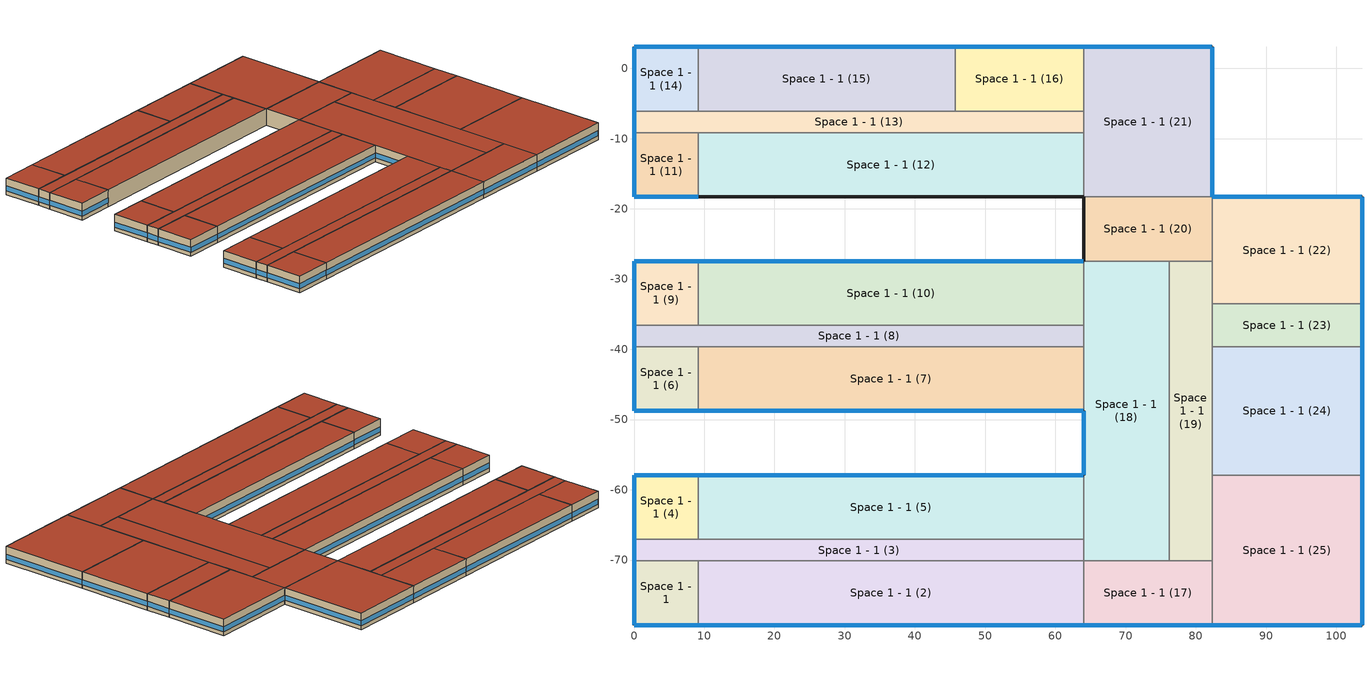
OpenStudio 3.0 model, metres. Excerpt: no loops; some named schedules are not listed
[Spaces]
Space 1 - 1 (12)
 floor ground: 9.14,-18.29 9.14,-9.14 64.01,-9.14 64.01,-18.29 z0
 wall outside: 9.14,-18.29 64.01,-18.29 z0:3.96
 wall to Space 1 - 1 (11): 9.14,-9.14 9.14,-18.29 z0:3.96
 wall to Space 1 - 1 (21): 64.01,-18.29 64.01,-9.14 z0:3.96
 wall to Space 1 - 1 (13): 64.01,-9.14 9.14,-9.14 z0:3.96
 roof outside: 64.01,-18.29 64.01,-9.14 9.14,-9.14 9.14,-18.29 z3.96
Space 1 - 1
 floor ground: 0,-79.25 0,-70.1 9.14,-70.1 9.14,-79.25 z0
 wall outside: 0,-70.1 0,-79.25 9.14,-79.25 z0:3.96
 wall to Space 1 - 1 (3): 9.14,-70.1 0,-70.1 z0:3.96
 wall to Space 1 - 1 (2): 9.14,-79.25 9.14,-70.1 z0:3.96
 window: 0,-70.13 0,-79.22 / 0.03,-79.25 9.12,-79.25 z0.91:2.11
 roof outside: 9.14,-79.25 9.14,-70.1 0,-70.1 0,-79.25 z3.96
Space 1 - 1 (11)
 floor ground: 0,-18.29 0,-9.14 9.14,-9.14 9.14,-18.29 z0
 wall outside: 0,-9.14 0,-18.29 9.14,-18.29 z0:3.96
 wall to Space 1 - 1 (13): 9.14,-9.14 0,-9.14 z0:3.96
 window: 0,-9.17 0,-18.26 / 0.03,-18.29 9.12,-18.29 z0.91:2.11
 roof outside: 9.14,-18.29 9.14,-9.14 0,-9.14 0,-18.29 z3.96
Space 1 - 1 (15)
 floor ground: 9.14,-6.1 9.14,3.05 45.72,3.05 45.72,-6.1 z0
 wall outside: 45.72,3.05 9.14,3.05 z0:3.96
 wall to Space 1 - 1 (13): 9.14,-6.1 45.72,-6.1 z0:3.96
 wall to Space 1 - 1 (16): 45.72,-6.1 45.72,3.05 z0:3.96
 wall to Space 1 - 1 (14): 9.14,3.05 9.14,-6.1 z0:3.96
 window: 45.69,3.05 9.17,3.05 z0.91:2.1
 roof outside: 45.72,-6.1 45.72,3.05 9.14,3.05 9.14,-6.1 z3.96
Space 1 - 1 (13)
 floor ground: 9.14,-9.14 0,-9.14 0,-6.1 9.14,-6.1 45.72,-6.1 64.01,-6.1 64.01,-9.14 z0
 wall outside: 0,-6.1 0,-9.14 z0:3.96
 wall to Space 1 - 1 (14): 9.14,-6.1 0,-6.1 z0:3.96
 wall to Space 1 - 1 (21): 64.01,-9.14 64.01,-6.1 z0:3.96
 wall to Space 1 - 1 (16): 64.01,-6.1 45.72,-6.1 z0:3.96
 window: 0,-6.12 0,-9.12 z0.91:2.12
 roof outside: 64.01,-9.14 64.01,-6.1 45.72,-6.1 9.14,-6.1 0,-6.1 0,-9.14 9.14,-9.14 z3.96
Space 1 - 1 (10)
 floor ground: 9.14,-36.58 9.14,-27.43 64.01,-27.43 64.01,-36.58 z0
 wall outside: 64.01,-27.43 9.14,-27.43 z0:3.96
 wall to Space 1 - 1 (9): 9.14,-27.43 9.14,-36.58 z0:3.96
 wall to Space 1 - 1 (18): 64.01,-36.58 64.01,-27.43 z0:3.96
 wall to Space 1 - 1 (8): 9.14,-36.58 64.01,-36.58 z0:3.96
 window: 63.98,-27.43 9.17,-27.43 z0.91:2.1
 roof outside: 64.01,-36.58 64.01,-27.43 9.14,-27.43 9.14,-36.58 z3.96
Space 1 - 1 (14)
 floor ground: 0,-6.1 0,3.05 9.14,3.05 9.14,-6.1 z0
 wall outside: 9.14,3.05 0,3.05 0,-6.1 z0:3.96
 window: 0,3.02 0,-6.07 / 9.12,3.05 0.03,3.05 z0.91:2.11
 roof outside: 9.14,-6.1 9.14,3.05 0,3.05 0,-6.1 z3.96
Space 1 - 1 (17)
 floor ground: 64.01,-79.25 64.01,-70.1 76.2,-70.1 82.3,-70.1 82.3,-79.25 z0
 wall outside: 64.01,-79.25 82.3,-79.25 z0:3.96
 wall to Space 1 - 1 (2): 64.01,-70.1 64.01,-79.25 z0:3.96
 wall to Space 1 - 1 (18): 76.2,-70.1 64.01,-70.1 z0:3.96
 wall to Space 1 - 1 (19): 82.3,-70.1 76.2,-70.1 z0:3.96
 wall to Space 1 - 1 (25): 82.3,-79.25 82.3,-70.1 z0:3.96
 window: 64.03,-79.25 82.27,-79.25 z0.91:2.11
 roof outside: 82.3,-79.25 82.3,-70.1 76.2,-70.1 64.01,-70.1 64.01,-79.25 z3.96
Space 1 - 1 (2)
 floor ground: 9.14,-79.25 9.14,-70.1 64.01,-70.1 64.01,-79.25 z0
 wall outside: 9.14,-79.25 64.01,-79.25 z0:3.96
 wall to Space 1 - 1 (3): 64.01,-70.1 9.14,-70.1 z0:3.96
 window: 9.17,-79.25 63.98,-79.25 z0.91:2.1
 roof outside: 64.01,-79.25 64.01,-70.1 9.14,-70.1 9.14,-79.25 z3.96
Space 1 - 1 (16)
 floor ground: 45.72,-6.1 45.72,3.05 64.01,3.05 64.01,-6.1 z0
 wall outside: 64.01,3.05 45.72,3.05 z0:3.96
 wall to Space 1 - 1 (21): 64.01,-6.1 64.01,3.05 z0:3.96
 window: 63.98,3.05 45.75,3.05 z0.91:2.11
 roof outside: 64.01,-6.1 64.01,3.05 45.72,3.05 45.72,-6.1 z3.96
Space 1 - 1 (18)
 floor ground: 64.01,-70.1 64.01,-67.06 64.01,-57.91 64.01,-48.77 64.01,-39.62 64.01,-36.58 64.01,-27.43 76.2,-27.43 76.2,-70.1 z0
 wall outside: 64.01,-48.77 64.01,-57.91 z0:3.96
 wall to Space 1 - 1 (3): 64.01,-67.06 64.01,-70.1 z0:3.96
 wall to Space 1 - 1 (5): 64.01,-57.91 64.01,-67.06 z0:3.96
 wall to Space 1 - 1 (19): 76.2,-70.1 76.2,-27.43 z0:3.96
 wall to Space 1 - 1 (20): 76.2,-27.43 64.01,-27.43 z0:3.96
 wall to Space 1 - 1 (7): 64.01,-39.62 64.01,-48.77 z0:3.96
 wall to Space 1 - 1 (8): 64.01,-36.58 64.01,-39.62 z0:3.96
 window: 64.01,-48.79 64.01,-57.89 z0.91:2.11
 roof outside: 76.2,-70.1 76.2,-27.43 64.01,-27.43 64.01,-36.58 64.01,-39.62 64.01,-48.77 64.01,-57.91 64.01,-67.06 64.01,-70.1 z3.96
Space 1 - 1 (19)
 floor ground: 82.3,-27.43 82.3,-33.53 82.3,-39.62 82.3,-57.91 82.3,-70.1 76.2,-70.1 76.2,-27.43 z0
 wall to Space 1 - 1 (25): 82.3,-70.1 82.3,-57.91 z0:3.96
 wall to Space 1 - 1 (20): 82.3,-27.43 76.2,-27.43 z0:3.96
 wall to Space 1 - 1 (24): 82.3,-57.91 82.3,-39.62 z0:3.96
 wall to Space 1 - 1 (22): 82.3,-33.53 82.3,-27.43 z0:3.96
 wall to Space 1 - 1 (23): 82.3,-39.62 82.3,-33.53 z0:3.96
 roof outside: 76.2,-27.43 76.2,-70.1 82.3,-70.1 82.3,-57.91 82.3,-39.62 82.3,-33.53 82.3,-27.43 z3.96
Space 1 - 1 (20)
 floor ground: 76.2,-27.43 64.01,-27.43 64.01,-18.29 82.3,-18.29 82.3,-27.43 z0
 wall outside: 64.01,-18.29 64.01,-27.43 z0:3.96
 wall to Space 1 - 1 (21): 82.3,-18.29 64.01,-18.29 z0:3.96
 wall to Space 1 - 1 (22): 82.3,-27.43 82.3,-18.29 z0:3.96
 roof outside: 82.3,-27.43 82.3,-18.29 64.01,-18.29 64.01,-27.43 76.2,-27.43 z3.96
Space 1 - 1 (21)
 floor ground: 82.3,3.05 82.3,-18.29 64.01,-18.29 64.01,-9.14 64.01,-6.1 64.01,3.05 z0
 wall outside: 82.3,-18.29 82.3,3.05 64.01,3.05 z0:3.96
 window: 82.27,3.05 64.03,3.05 / 82.3,-18.26 82.3,3.02 z0.91:2.11
 roof outside: 64.01,3.05 64.01,-6.1 64.01,-9.14 64.01,-18.29 82.3,-18.29 82.3,3.05 z3.96
Space 1 - 1 (22)
 floor ground: 103.63,-18.29 103.63,-33.53 82.3,-33.53 82.3,-27.43 82.3,-18.29 z0
 wall outside: 103.63,-33.53 103.63,-18.29 82.3,-18.29 z0:3.96
 wall to Space 1 - 1 (23): 82.3,-33.53 103.63,-33.53 z0:3.96
 window: 103.61,-18.29 82.32,-18.29 / 103.63,-33.5 103.63,-18.31 z0.91:2.11
 roof outside: 82.3,-18.29 82.3,-27.43 82.3,-33.53 103.63,-33.53 103.63,-18.29 z3.96
Space 1 - 1 (23)
 floor ground: 103.63,-33.53 103.63,-39.62 82.3,-39.62 82.3,-33.53 z0
 wall outside: 103.63,-39.62 103.63,-33.53 z0:3.96
 wall to Space 1 - 1 (24): 82.3,-39.62 103.63,-39.62 z0:3.96
 window: 103.63,-39.6 103.63,-33.55 z0.91:2.11
 roof outside: 82.3,-33.53 82.3,-39.62 103.63,-39.62 103.63,-33.53 z3.96
Space 1 - 1 (24)
 floor ground: 103.63,-39.62 103.63,-57.91 82.3,-57.91 82.3,-39.62 z0
 wall outside: 103.63,-57.91 103.63,-39.62 z0:3.96
 wall to Space 1 - 1 (25): 82.3,-57.91 103.63,-57.91 z0:3.96
 window: 103.63,-57.89 103.63,-39.65 z0.91:2.11
 roof outside: 82.3,-39.62 82.3,-57.91 103.63,-57.91 103.63,-39.62 z3.96
Space 1 - 1 (25)
 floor ground: 103.63,-57.91 103.63,-79.25 82.3,-79.25 82.3,-70.1 82.3,-57.91 z0
 wall outside: 82.3,-79.25 103.63,-79.25 103.63,-57.91 z0:3.96
 window: 103.63,-79.22 103.63,-57.94 / 82.32,-79.25 103.61,-79.25 z0.91:2.11
 roof outside: 82.3,-57.91 82.3,-70.1 82.3,-79.25 103.63,-79.25 103.63,-57.91 z3.96
Space 1 - 1 (3)
 floor ground: 9.14,-70.1 0,-70.1 0,-67.06 9.14,-67.06 64.01,-67.06 64.01,-70.1 z0
 wall outside: 0,-67.06 0,-70.1 z0:3.96
 wall to Space 1 - 1 (5): 64.01,-67.06 9.14,-67.06 z0:3.96
 wall to Space 1 - 1 (4): 9.14,-67.06 0,-67.06 z0:3.96
 window: 0,-67.08 0,-70.08 z0.91:2.12
 roof outside: 64.01,-70.1 64.01,-67.06 9.14,-67.06 0,-67.06 0,-70.1 9.14,-70.1 z3.96
Space 1 - 1 (4)
 floor ground: 0,-67.06 0,-57.91 9.14,-57.91 9.14,-67.06 z0
 wall outside: 9.14,-57.91 0,-57.91 0,-67.06 z0:3.96
 wall to Space 1 - 1 (5): 9.14,-67.06 9.14,-57.91 z0:3.96
 window: 9.12,-57.91 0.03,-57.91 / 0,-57.94 0,-67.03 z0.91:2.11
 roof outside: 9.14,-67.06 9.14,-57.91 0,-57.91 0,-67.06 z3.96
Space 1 - 1 (5)
 floor ground: 9.14,-67.06 9.14,-57.91 64.01,-57.91 64.01,-67.06 z0
 wall outside: 64.01,-57.91 9.14,-57.91 z0:3.96
 window: 63.98,-57.91 9.17,-57.91 z0.91:2.1
 roof outside: 64.01,-67.06 64.01,-57.91 9.14,-57.91 9.14,-67.06 z3.96
Space 1 - 1 (6)
 floor ground: 0,-48.77 0,-39.62 9.14,-39.62 9.14,-48.77 z0
 wall outside: 0,-39.62 0,-48.77 9.14,-48.77 z0:3.96
 wall to Space 1 - 1 (8): 9.14,-39.62 0,-39.62 z0:3.96
 wall to Space 1 - 1 (7): 9.14,-48.77 9.14,-39.62 z0:3.96
 window: 0.03,-48.77 9.12,-48.77 / 0,-39.65 0,-48.74 z0.91:2.11
 roof outside: 9.14,-48.77 9.14,-39.62 0,-39.62 0,-48.77 z3.96
Space 1 - 1 (7)
 floor ground: 9.14,-48.77 9.14,-39.62 64.01,-39.62 64.01,-48.77 z0
 wall outside: 9.14,-48.77 64.01,-48.77 z0:3.96
 wall to Space 1 - 1 (8): 64.01,-39.62 9.14,-39.62 z0:3.96
 window: 9.17,-48.77 63.98,-48.77 z0.91:2.1
 roof outside: 64.01,-48.77 64.01,-39.62 9.14,-39.62 9.14,-48.77 z3.96
Space 1 - 1 (8)
 floor ground: 9.14,-39.62 0,-39.62 0,-36.58 9.14,-36.58 64.01,-36.58 64.01,-39.62 z0
 wall outside: 0,-36.58 0,-39.62 z0:3.96
 wall to Space 1 - 1 (9): 9.14,-36.58 0,-36.58 z0:3.96
 window: 0,-36.6 0,-39.6 z0.91:2.12
 roof outside: 64.01,-39.62 64.01,-36.58 9.14,-36.58 0,-36.58 0,-39.62 9.14,-39.62 z3.96
Space 1 - 1 (9)
 floor ground: 0,-36.58 0,-27.43 9.14,-27.43 9.14,-36.58 z0
 wall outside: 9.14,-27.43 0,-27.43 0,-36.58 z0:3.96
 window: 9.12,-27.43 0.03,-27.43 / 0,-27.46 0,-36.55 z0.91:2.11
 roof outside: 9.14,-36.58 9.14,-27.43 0,-27.43 0,-36.58 z3.96
[Site]
Chula Vista Brown Field Naas: Latitude {deg}=32.58; Longitude {deg}=-116.98; Time Zone {hr}=-8; Elevation {m}=159
[ClimateZones]
Climate Zone Institution Name 1=ASHRAE; Climate Zone Document Name 1=ANSI/ASHRAE Standard 169; Climate Zone Document Year 1=2006; Climate Zone Value 1=5B; Climate Zone Institution Name 2=CEC; Climate Zone Document Name 2=California Climate Zone Descriptions; Climate Zone Document Year 2=1995
[Building]
Building 1: Space Type=PrimarySchool Classroom; Default Construction Set=90.1-2013 - PriSchl - ASHRAE 169-2006-5B
[SizingPeriod:DesignDay] Barometric Pressure {Pa}=81198; Sky Clearness=0; Rain Indicator=0; Snow Indicator=0; Day of Month=21; Daylight Saving Time Indicator=0; Dry-Bulb Temperature Range Modifier Type=DefaultMultipliers
Name | Maximum Dry-Bulb Temperature {C} | Daily Dry-Bulb Temperature Range {deltaC} | Humidity Indicating Conditions at Maximum Dry-Bulb | Wind Speed {m/s} | Wind Direction {deg} | Month | Day Type | Humidity Indicating Type | Solar Model Indicator | ASHRAE Taub | ASHRAE Taud
Denver Centennial  Golden   N Ann Htg 99.6% Condns DB | -18.8 | 0 | -18.8 | 3 | 340 | 12 | WinterDesignDay | Wetbulb | ASHRAEClearSky
Denver Centennial  Golden   N Ann Hum_n 99.6% Condns DP=>MCDB | -10.9 | 0 | -21.6 | 3 | 340 | 12 | WinterDesignDay | Dewpoint | ASHRAEClearSky
Denver Centennial  Golden   N Ann Htg Wind 99.6% Condns WS=>MCDB | 3.9 | 0 | 3.9 | 12.2 | 340 | 12 | WinterDesignDay | Wetbulb | ASHRAEClearSky
Denver Centennial  Golden   N Ann Clg .4% Condns DB=>MWB | 33 | 15.2 | 15.7 | 4.9 | 0 | 7 | SummerDesignDay | Wetbulb | ASHRAETau | 0.424 | 2.025
[DefaultConstructionSet]
90.1-2013 - PriSchl - ASHRAE 169-2006-5B: Default Exterior Surface Constructions=Default Surface Constructions 832; Default Interior Surface Constructions=Default Surface Constructions 833; Default Ground Contact Surface Constructions=Default Surface Constructions 834; Default Exterior SubSurface Constructions=Default Sub Surface Constructions 555; Default Interior SubSurface Constructions=Default Sub Surface Constructions 556; Interior Partition Construction=Typical Interior Partition
[DefaultSurfaceConstructions]
Name | Floor Construction | Wall Construction | Roof Ceiling Construction
Default Surface Constructions 832 | Typical Insulated Exterior Mass Floor R-17.54 52 | Typical Insulated Steel Framed Exterior Wall R-18.18 16 | Typical IEAD Roof R-31.25 92
Default Surface Constructions 833 | Typical Interior Floor | Typical Interior Wall | Typical Interior Ceiling
Default Surface Constructions 834 | Typical Insulated Carpeted 8in Slab Floor | Typical Insulated Basement Mass Wall
[DefaultSubSurfaceConstructions]
Name | Fixed Window Construction | Operable Window Construction | Door Construction | Glass Door Construction | Overhead Door Construction | Skylight Construction | Tubular Daylight Dome Construction | Tubular Daylight Diffuser Construction
Default Sub Surface Constructions 555 | U 0.48 SHGC 0.40 Dbl Ref-D Clr 6mm/13mm | U 0.48 SHGC 0.40 Dbl Ref-D Clr 6mm/13mm | Typical Insulated Metal Door R-2.0 148 | U 0.44 SHGC 0.26 Dbl Ref-B-H Clr 6mm/13mm Air | Typical Overhead Door | Window_U_0.50_SHGC_0.40_Skylight_Frame_Width_0.430_in | Typical Interior Window | Typical Interior Window
Default Sub Surface Constructions 556 | Typical Interior Window | Typical Interior Window | Typical Interior Door
[Construction]
Typical Interior Partition; Typical Interior Door: G05 25mm wood
Typical Insulated Exterior Mass Floor R-17.54 52: Typical Insulation R-14.97 52, 4 in. Normalweight Concrete Floor, Typical Carpet Pad
Typical Insulated Steel Framed Exterior Wall R-18.18 16: 25mm Stucco, 5/8 in. Gypsum Board, Typical Insulation R-16.0 16, 5/8 in. Gypsum Board
Typical IEAD Roof R-31.25 92: Roof Membrane, Typical Insulation R-30.13 92, Metal Roof Surface
Typical Interior Floor: 100mm Normalweight concrete floor, CP02 CARPET PAD 1
Typical Interior Wall: G01 13mm gypsum board, G01 13mm gypsum board
Typical Interior Ceiling: CP02 CARPET PAD 1, 100mm Normalweight concrete floor
Typical Insulated Carpeted 8in Slab Floor: 8 in. Normalweight Concrete Floor, Typical Carpet Pad
Typical Insulated Basement Mass Wall: 8 in. Concrete Block Basement Wall
U 0.48 SHGC 0.40 Dbl Ref-D Clr 6mm/13mm: REF D CLEAR 6MM, AIR 13MM, CLEAR 6MM
Typical Insulated Metal Door R-2.0 148: F08 Metal surface, Typical Insulation R-1.15 148
U 0.44 SHGC 0.26 Dbl Ref-B-H Clr 6mm/13mm Air: REF B CLEAR HI 6MM, AIR 13MM, CLEAR 6MM
Typical Overhead Door: Typical Insulation R-0.54 1
Window_U_0.50_SHGC_0.40_Skylight_Frame_Width_0.430_in: Glass_2052_LayerAvg, Gap_1_W_0_0038, Glass_2027F_LayerAvg
Typical Interior Window: Clear 3mm 1
[Material]
Name | Roughness | Thickness {m} | Conductivity {W/m-K} | Density {kg/m3} | Specific Heat {J/kg-K} | Thermal Absorptance | Solar Absorptance | Visible Absorptance
G05 25mm wood | MediumSmooth | 0.0254 | 0.15 | 608 | 1630 | 0.9 | 0.5 | 0.5
4 in. Normalweight Concrete Floor | MediumRough | 0.1016 | 2.31 | 2322 | 832 | 0.9 | 0.7 | 0.7
25mm Stucco | Smooth | 0.0254 | 0.72 | 1856 | 840 | 0.9 | 0.7 | 0.7
5/8 in. Gypsum Board | MediumSmooth | 0.0159 | 0.16 | 800 | 1090 | 0.9 | 0.7 | 0.7
Roof Membrane | VeryRough | 0.0095 | 0.16 | 1121.29 | 1460 | 0.9 | 0.7 | 0.7
Metal Roof Surface; F08 Metal surface | Smooth | 0.0008 | 45.28 | 7824 | 500 | 0.9 | 0.7 | 0.7
100mm Normalweight concrete floor | MediumRough | 0.1016 | 2.31045 | 2322 | 832.557 |  | 0 | 0
G01 13mm gypsum board | Smooth | 0.0127 | 0.160031 | 800.001 | 1090.73 | 0.9 | 0.7 | 0.5
8 in. Normalweight Concrete Floor | MediumRough | 0.2032 | 2.31 | 2322 | 832 | 0.9 | 0.7 | 0.7
8 in. Concrete Block Basement Wall | MediumRough | 0.2032 | 1.326 | 1842 | 912 | 0.9 | 0.7 | 0.7
[Material:NoMass] Roughness=Smooth; Thermal Absorptance=0.9; Solar Absorptance=0.7
Name | Thermal Resistance {m2-K/W} | Visible Absorptance
Typical Insulation R-14.97 52 | 2.63723 | 0.7
Typical Carpet Pad; CP02 CARPET PAD 1 | 0.21648 | 0.8
Typical Insulation R-16.0 16 | 2.81828 | 0.7
Typical Insulation R-30.13 92 | 5.30668 | 0.7
Typical Insulation R-1.15 148 | 0.202509 | 0.7
Typical Insulation R-0.54 1 | 0.0945033 | 0.7
[WindowMaterial:Glazing] Optical Data Type=SpectralAverage; Infrared Transmittance at Normal Incidence=0; Dirt Correction Factor for Solar and Visible Transmittance=1; Solar Diffusing=No
Name | Thickness {m} | Solar Transmittance at Normal Incidence | Front Side Solar Reflectance at Normal Incidence | Back Side Solar Reflectance at Normal Incidence | Visible Transmittance at Normal Incidence | Front Side Visible Reflectance at Normal Incidence | Back Side Visible Reflectance at Normal Incidence | Front Side Infrared Hemispherical Emissivity | Back Side Infrared Hemispherical Emissivity | Conductivity {W/m-K}
REF D CLEAR 6MM | 0.006 | 0.429 | 0.308 | 0.379 | 0.334 | 0.453 | 0.505 | 0.84 | 0.82 | 0.9
CLEAR 6MM | 0.006 | 0.775 | 0.071 | 0.071 | 0.881 | 0.08 | 0.08 | 0.84 | 0.84 | 0.9
REF B CLEAR HI 6MM | 0.006 | 0.24 | 0.16 | 0.32 | 0.3 | 0.16 | 0.29 | 0.84 | 0.6 | 0.9
Glass_2052_LayerAvg | 0.00837 | 0.507767 | 0.054228 | 0.0544931 | 0.586833 | 0.05805 | 0.058397 | 0.84 | 0.84 | 1
Glass_2027F_LayerAvg | 0.004 | 0.369744 | 0.470069 | 0.340935 | 0.765222 | 0.0546 | 0.073741 | 0.03675 | 0.84 | 1
Clear 3mm 1 | 0.003 | 0.837 | 0.075 | 0.075 | 0.898 | 0.081 | 0.081 | 0.84 | 0.84 | 0.9
[WindowMaterial:Gas] Gas Type=Air
Name | Thickness {m}
AIR 13MM | 0.0127
Gap_1_W_0_0038 | 0.0038
[Space] Building Story=Story 1
Name | Space Type | Thermal Zone
Space 1 - 1 (11); Space 1 - 1 (14); Space 1 - 1 (12); Space 1 - 1 (16); Space 1 - 1 (15); Space 1 - 1 (21) | PrimarySchool Classroom | Thermal Zone 3
Space 1 - 1; Space 1 - 1 (2); Space 1 - 1 (5); Space 1 - 1 (4) | PrimarySchool Classroom | Thermal Zone 1
Space 1 - 1 (10); Space 1 - 1 (7); Space 1 - 1 (6); Space 1 - 1 (9) | PrimarySchool Classroom | Thermal Zone 4
Space 1 - 1 (13) | PrimarySchool Corridor | Thermal Zone 3
Space 1 - 1 (17) | PrimarySchool Lobby | Thermal Zone 2
Space 1 - 1 (18) | PrimarySchool Corridor | Thermal Zone 2
Space 1 - 1 (19) | PrimarySchool Mechanical | Thermal Zone 2
Space 1 - 1 (20) | PrimarySchool Restroom | Thermal Zone 2
Space 1 - 1 (25) | PrimarySchool Office | Thermal Zone 2
Space 1 - 1 (22) | PrimarySchool Cafeteria | Thermal Zone 2
Space 1 - 1 (23) | PrimarySchool Kitchen | Thermal Zone 2
Space 1 - 1 (24) | PrimarySchool Gym | Thermal Zone 2
Space 1 - 1 (3) | PrimarySchool Corridor | Thermal Zone 1
Space 1 - 1 (8) | PrimarySchool Corridor | Thermal Zone 4
[BuildingStory]
Story 1: Nominal Z Coordinate {m}=0; Nominal Floor to Floor Height {m}=3.9624; Nominal Floor to Ceiling Height {m}=3.9624
[DefaultScheduleSet] People Activity Level Schedule=SchoolPrimary ACTIVITY_SCH; Infiltration Schedule=SchoolPrimary INFIL_SCH_PNNL
Name | Number of People Schedule | Lighting Schedule | Electric Equipment Schedule | Gas Equipment Schedule
PrimarySchool Mechanical Schedule Set | SchoolPrimary BLDG_OCC_SCH | SchoolPrimary BLDG_LIGHT_SCH | SchoolPrimary BLDG_EQUIP_SCH_2013
PrimarySchool Classroom Schedule Set | SchoolPrimary BLDG_OCC_SCH | SchoolPrimary BLDG_LIGHT_CLASSROOM_SCH | SchoolPrimary BLDG_EQUIP_SCH_2013
PrimarySchool Corridor Schedule Set | SchoolPrimary BLDG_OCC_SCH | SchoolPrimary BLDG_LIGHT_CORRIDOR_SCH | SchoolPrimary BLDG_EQUIP_SCH_2013
PrimarySchool Restroom Schedule Set | SchoolPrimary BLDG_OCC_SCH | SchoolPrimary BLDG_LIGHT_BATH_SCH | SchoolPrimary BLDG_EQUIP_SCH_2013
PrimarySchool Lobby Schedule Set | SchoolPrimary BLDG_OCC_SCH | SchoolPrimary BLDG_LIGHT_LOBBYFLR1_SCH | SchoolPrimary BLDG_EQUIP_SCH_2013
PrimarySchool Cafeteria Schedule Set | SchoolPrimary BLDG_OCC_SCH_Cafeteria | SchoolPrimary BLDG_LIGHT_SCH | SchoolPrimary KITCHEN_ELEC_EQUIP_SCH
PrimarySchool Kitchen Schedule Set | SchoolPrimary BLDG_OCC_SCH | SchoolPrimary BLDG_LIGHT_SCH | SchoolPrimary KITCHEN_ELEC_EQUIP_SCH | SchoolPrimary KITCHEN_GAS_EQUIP_SCH
PrimarySchool Gym Schedule Set | SchoolPrimary BLDG_OCC_SCH_Gym | SchoolPrimary BLDG_LIGHT_GYM_SCH | SchoolPrimary BLDG_EQUIP_SCH_2013
PrimarySchool Office Schedule Set | SchoolPrimary BLDG_OCC_SCH_Offices | SchoolPrimary BLDG_LIGHT_SCH | SchoolPrimary BLDG_EQUIP_SCH_2013
[DesignSpecification:OutdoorAir] Outdoor Air Method=Sum; Outdoor Air Flow Rate {m3/s}=0; Outdoor Air Flow Air Changes per Hour {1/hr}=0
Name | Outdoor Air Flow per Person {m3/s-person} | Outdoor Air Flow per Floor Area {m3/s-m2}
PrimarySchool Mechanical Ventilation (30.0 percent reduction) (30.0 percent reduction) | 0 | 0.000298704
PrimarySchool Classroom Ventilation (30.0 percent reduction) (30.0 percent reduction) | 0.00231254 | 0.000298704
PrimarySchool Corridor Ventilation (30.0 percent reduction) (30.0 percent reduction); PrimarySchool Restroom Ventilation (30.0 percent reduction) (30.0 percent reduction); PrimarySchool Lobby Ventilation (30.0 percent reduction) (30.0 percent reduction) | 0 | 0.000149352
PrimarySchool Cafeteria Ventilation (30.0 percent reduction) (30.0 percent reduction); PrimarySchool Kitchen Ventilation (30.0 percent reduction) (30.0 percent reduction) | 0.00173441 | 0.000448056
PrimarySchool Gym Ventilation (30.0 percent reduction) (30.0 percent reduction) | 0 | 0.00074676
PrimarySchool Office Ventilation (30.0 percent reduction) (30.0 percent reduction) | 0.00115627 | 0.000149352
[Lights:Definition] Design Level Calculation Method=Watts/Area; Fraction Radiant=0.37; Fraction Visible=0.2
Name | Watts per Space Floor Area {W/m2}
PrimarySchool Mechanical Lights Definition | 4.52084
PrimarySchool Classroom Lights Definition | 13.3472
PrimarySchool Corridor Lights Definition | 7.10418
PrimarySchool Restroom Lights Definition | 10.5486
PrimarySchool Lobby Lights Definition | 9.68752
PrimarySchool Cafeteria Lights Definition | 6.99654
PrimarySchool Kitchen Lights Definition | 13.0243
PrimarySchool Gym Lights Definition | 7.75002
PrimarySchool Office Lights Definition | 11.9479
[ElectricEquipment:Definition] Design Level Calculation Method=Watts/Area
Name | Watts per Space Floor Area {W/m2} | Fraction Radiant | Fraction Latent | Fraction Lost
PrimarySchool Mechanical Elec Equip Definition | 9.99967 | 0.5
PrimarySchool Classroom Elec Equip Definition | 14.9995 | 0.5
PrimarySchool Corridor Elec Equip Definition; PrimarySchool Restroom Elec Equip Definition; PrimarySchool Lobby Elec Equip Definition | 3.99987 | 0.5
PrimarySchool Cafeteria Elec Equip Definition | 25.3899 | 0.5
PrimarySchool Kitchen Elec Equip Definition | 190.45 | 0.3 | 0.25 | 0.2
PrimarySchool Gym Elec Equip Definition | 4.99984 | 0.5
PrimarySchool Office Elec Equip Definition | 10.8005 | 0.5
[SpaceType] Standards Building Type=PrimarySchool
Name | Default Schedule Set | Design Specification Outdoor Air Object | Standards Space Type
PrimarySchool Classroom | PrimarySchool Classroom Schedule Set | PrimarySchool Classroom Ventilation (30.0 percent reduction) (30.0 percent reduction) | Classroom
PrimarySchool Corridor | PrimarySchool Corridor Schedule Set | PrimarySchool Corridor Ventilation (30.0 percent reduction) (30.0 percent reduction) | Corridor
PrimarySchool Restroom | PrimarySchool Restroom Schedule Set | PrimarySchool Restroom Ventilation (30.0 percent reduction) (30.0 percent reduction) | Restroom
PrimarySchool Lobby | PrimarySchool Lobby Schedule Set | PrimarySchool Lobby Ventilation (30.0 percent reduction) (30.0 percent reduction) | Lobby
PrimarySchool Cafeteria | PrimarySchool Cafeteria Schedule Set | PrimarySchool Cafeteria Ventilation (30.0 percent reduction) (30.0 percent reduction) | Cafeteria
PrimarySchool Kitchen | PrimarySchool Kitchen Schedule Set | PrimarySchool Kitchen Ventilation (30.0 percent reduction) (30.0 percent reduction) | Kitchen
PrimarySchool Gym | PrimarySchool Gym Schedule Set | PrimarySchool Gym Ventilation (30.0 percent reduction) (30.0 percent reduction) | Gym
PrimarySchool Office | PrimarySchool Office Schedule Set | PrimarySchool Office Ventilation (30.0 percent reduction) (30.0 percent reduction) | Office
PrimarySchool Mechanical | PrimarySchool Mechanical Schedule Set | PrimarySchool Mechanical Ventilation (30.0 percent reduction) (30.0 percent reduction) | Mechanical
[People] Work Efficiency Schedule=Work Efficiency Schedule; Clothing Insulation Schedule=Clothing Schedule; Air Velocity Schedule=Air Velocity Schedule; Multiplier=1
Name | People Definition | Space or SpaceType
PrimarySchool Classroom People | PrimarySchool Classroom People Definition | PrimarySchool Classroom
PrimarySchool Cafeteria People | PrimarySchool Cafeteria People Definition | PrimarySchool Cafeteria
PrimarySchool Kitchen People | PrimarySchool Kitchen People Definition | PrimarySchool Kitchen
PrimarySchool Gym People | PrimarySchool Gym People Definition | PrimarySchool Gym
PrimarySchool Office People | PrimarySchool Office People Definition | PrimarySchool Office
[People:Definition] Number of People Calculation Method=People/Area; Fraction Radiant=0.3
Name | People per Space Floor Area {person/m2}
PrimarySchool Classroom People Definition | 0.269098
PrimarySchool Cafeteria People Definition | 1.07639
PrimarySchool Kitchen People Definition | 0.160705
PrimarySchool Gym People Definition | 0.322917
PrimarySchool Office People Definition | 0.0538196
[Lights] Fraction Replaceable=1
Name | Lights Definition | Space or SpaceType
PrimarySchool Classroom Lights | PrimarySchool Classroom Lights Definition | PrimarySchool Classroom
PrimarySchool Corridor Lights | PrimarySchool Corridor Lights Definition | PrimarySchool Corridor
PrimarySchool Restroom Lights | PrimarySchool Restroom Lights Definition | PrimarySchool Restroom
PrimarySchool Lobby Lights | PrimarySchool Lobby Lights Definition | PrimarySchool Lobby
PrimarySchool Cafeteria Lights | PrimarySchool Cafeteria Lights Definition | PrimarySchool Cafeteria
PrimarySchool Kitchen Lights | PrimarySchool Kitchen Lights Definition | PrimarySchool Kitchen
PrimarySchool Gym Lights | PrimarySchool Gym Lights Definition | PrimarySchool Gym
PrimarySchool Office Lights | PrimarySchool Office Lights Definition | PrimarySchool Office
PrimarySchool Mechanical Lights | PrimarySchool Mechanical Lights Definition | PrimarySchool Mechanical
[ElectricEquipment]
Name | Electric Equipment Definition | Space or SpaceType
PrimarySchool Classroom Elec Equip | PrimarySchool Classroom Elec Equip Definition | PrimarySchool Classroom
PrimarySchool Corridor Elec Equip | PrimarySchool Corridor Elec Equip Definition | PrimarySchool Corridor
PrimarySchool Restroom Elec Equip | PrimarySchool Restroom Elec Equip Definition | PrimarySchool Restroom
PrimarySchool Lobby Elec Equip | PrimarySchool Lobby Elec Equip Definition | PrimarySchool Lobby
PrimarySchool Cafeteria Elec Equip | PrimarySchool Cafeteria Elec Equip Definition | PrimarySchool Cafeteria
PrimarySchool Kitchen Elec Equip | PrimarySchool Kitchen Elec Equip Definition | PrimarySchool Kitchen
PrimarySchool Gym Elec Equip | PrimarySchool Gym Elec Equip Definition | PrimarySchool Gym
PrimarySchool Office Elec Equip | PrimarySchool Office Elec Equip Definition | PrimarySchool Office
PrimarySchool Mechanical Elec Equip | PrimarySchool Mechanical Elec Equip Definition | PrimarySchool Mechanical
[SpaceInfiltration:DesignFlowRate] Design Flow Rate Calculation Method=Flow/ExteriorArea; Flow per Exterior Surface Area {m3/s-m2}=0.000226568
Name | Space or SpaceType
PrimarySchool Classroom Infiltration | PrimarySchool Classroom
PrimarySchool Corridor Infiltration | PrimarySchool Corridor
PrimarySchool Restroom Infiltration | PrimarySchool Restroom
PrimarySchool Lobby Infiltration | PrimarySchool Lobby
PrimarySchool Cafeteria Infiltration | PrimarySchool Cafeteria
PrimarySchool Kitchen Infiltration | PrimarySchool Kitchen
PrimarySchool Gym Infiltration | PrimarySchool Gym
PrimarySchool Office Infiltration | PrimarySchool Office
PrimarySchool Mechanical Infiltration | PrimarySchool Mechanical
[GasEquipment]
PrimarySchool Kitchen Gas Equip: Gas Equipment Definition=PrimarySchool Kitchen Gas Equip Definition; Space or SpaceType=PrimarySchool Kitchen
[GasEquipment:Definition]
PrimarySchool Kitchen Gas Equip Definition: Design Level Calculation Method=Watts/Area; Watts per Space Floor Area {W/m2}=1431.24; Fraction Latent=0.1; Fraction Radiant=0.2; Fraction Lost=0.7
[ThermalZone] Multiplier=1; Use Ideal Air Loads=No
Thermal Zone 3; Thermal Zone 1; Thermal Zone 4; Thermal Zone 2
[Schedule:Ruleset]
Name | Default Day Schedule | Summer Design Day Schedule | Winter Design Day Schedule
SchoolPrimary BLDG_OCC_SCH | SchoolPrimary BLDG_OCC_SCH Default | SchoolPrimary BLDG_OCC_SCH Summer Design Day 3 | SchoolPrimary BLDG_OCC_SCH Winter Design Day
SchoolPrimary ACTIVITY_SCH | SchoolPrimary ACTIVITY_SCH Default | SchoolPrimary ACTIVITY_SCH Summer Design Day | SchoolPrimary ACTIVITY_SCH Winter Design Day
SchoolPrimary BLDG_LIGHT_SCH | SchoolPrimary BLDG_LIGHT_SCH Default | SchoolPrimary BLDG_LIGHT_SCH Summer Design Day | SchoolPrimary BLDG_LIGHT_SCH Winter Design Day
SchoolPrimary BLDG_EQUIP_SCH_2013 | SchoolPrimary BLDG_EQUIP_SCH_2013 Default | SchoolPrimary BLDG_EQUIP_SCH_2013 Summer Design Day 2 | SchoolPrimary BLDG_EQUIP_SCH_2013 Winter Design Day 2
SchoolPrimary INFIL_SCH_PNNL | SchoolPrimary INFIL_SCH_PNNL Default | SchoolPrimary INFIL_SCH_PNNL Summer Design Day | SchoolPrimary INFIL_SCH_PNNL Winter Design Day
SchoolPrimary BLDG_LIGHT_CLASSROOM_SCH | SchoolPrimary BLDG_LIGHT_CLASSROOM_SCH Default | SchoolPrimary BLDG_LIGHT_CLASSROOM_SCH Summer Design Day | SchoolPrimary BLDG_LIGHT_CLASSROOM_SCH Winter Design Day
Work Efficiency Schedule | Work Efficiency Schedule Default
Clothing Schedule | Clothing Schedule Default Winter Clothes
Air Velocity Schedule | Air Velocity Schedule Default
SchoolPrimary BLDG_LIGHT_CORRIDOR_SCH | SchoolPrimary BLDG_LIGHT_CORRIDOR_SCH Default | SchoolPrimary BLDG_LIGHT_CORRIDOR_SCH Summer Design Day | SchoolPrimary BLDG_LIGHT_CORRIDOR_SCH Winter Design Day
SchoolPrimary BLDG_LIGHT_BATH_SCH | SchoolPrimary BLDG_LIGHT_BATH_SCH Default | SchoolPrimary BLDG_LIGHT_BATH_SCH Summer Design Day | SchoolPrimary BLDG_LIGHT_BATH_SCH Winter Design Day
SchoolPrimary BLDG_LIGHT_LOBBYFLR1_SCH | SchoolPrimary BLDG_LIGHT_LOBBYFLR1_SCH Default | SchoolPrimary BLDG_LIGHT_LOBBYFLR1_SCH Summer Design Day | SchoolPrimary BLDG_LIGHT_LOBBYFLR1_SCH Winter Design Day
SchoolPrimary BLDG_OCC_SCH_Cafeteria | SchoolPrimary BLDG_OCC_SCH_Cafeteria Default | SchoolPrimary BLDG_OCC_SCH_Cafeteria Summer Design Day 3 | SchoolPrimary BLDG_OCC_SCH_Cafeteria Winter Design Day
SchoolPrimary KITCHEN_ELEC_EQUIP_SCH | SchoolPrimary KITCHEN_ELEC_EQUIP_SCH Default | SchoolPrimary KITCHEN_ELEC_EQUIP_SCH Summer Design Day | SchoolPrimary KITCHEN_ELEC_EQUIP_SCH Winter Design Day
SchoolPrimary KITCHEN_GAS_EQUIP_SCH | SchoolPrimary KITCHEN_GAS_EQUIP_SCH Default | SchoolPrimary KITCHEN_GAS_EQUIP_SCH Summer Design Day 3 | SchoolPrimary KITCHEN_GAS_EQUIP_SCH Winter Design Day
SchoolPrimary BLDG_OCC_SCH_Gym | SchoolPrimary BLDG_OCC_SCH_Gym Default | SchoolPrimary BLDG_OCC_SCH_Gym Summer Design Day 3 | SchoolPrimary BLDG_OCC_SCH_Gym Winter Design Day
SchoolPrimary BLDG_LIGHT_GYM_SCH | SchoolPrimary BLDG_LIGHT_GYM_SCH Default | SchoolPrimary BLDG_LIGHT_GYM_SCH Summer Design Day | SchoolPrimary BLDG_LIGHT_GYM_SCH Winter Design Day
SchoolPrimary BLDG_OCC_SCH_Offices | SchoolPrimary BLDG_OCC_SCH_Offices Default | SchoolPrimary BLDG_OCC_SCH_Offices Summer Design Day 3 | SchoolPrimary BLDG_OCC_SCH_Offices Winter Design Day
[Schedule:Day]
SchoolPrimary BLDG_OCC_SCH Default; SchoolPrimary BLDG_OCC_SCH Winter Design Day; SchoolPrimary BLDG_OCC_SCH Wknd Day 1; SchoolPrimary BLDG_OCC_SCH Wknd Day; SchoolPrimary BLDG_LIGHT_SCH Winter Design Day; SchoolPrimary BLDG_LIGHT_CLASSROOM_SCH Winter Design Day; Work Efficiency Schedule Default; SchoolPrimary BLDG_LIGHT_CORRIDOR_SCH Winter Design Day; SchoolPrimary BLDG_LIGHT_BATH_SCH Winter Design Day; SchoolPrimary BLDG_LIGHT_LOBBYFLR1_SCH Winter Design Day; SchoolPrimary BLDG_OCC_SCH_Cafeteria Default; SchoolPrimary BLDG_OCC_SCH_Cafeteria Winter Design Day; SchoolPrimary BLDG_OCC_SCH_Gym Default; SchoolPrimary BLDG_OCC_SCH_Gym Winter Design Day; SchoolPrimary BLDG_LIGHT_GYM_SCH Winter Design Day; SchoolPrimary BLDG_OCC_SCH_Offices Default; SchoolPrimary BLDG_OCC_SCH_Offices Winter Design Day: 24, 0, 0
SchoolPrimary BLDG_OCC_SCH Summer Design Day 3; SchoolPrimary BLDG_OCC_SCH Wkdy|SmrDsn Day 2; SchoolPrimary BLDG_OCC_SCH Wkdy|SmrDsn Day: 8, 0, 0, 16, 0, 0.95, 21, 0, 0.15, 24, 0, 0
SchoolPrimary BLDG_OCC_SCH Wkdy|SmrDsn Day 1: 8, 0, 0, 21, 0, 0.15, 24, 0, 0
SchoolPrimary ACTIVITY_SCH Default; SchoolPrimary ACTIVITY_SCH Summer Design Day; SchoolPrimary ACTIVITY_SCH Winter Design Day: 24, 0, 120
SchoolPrimary BLDG_LIGHT_SCH Default; SchoolPrimary BLDG_LIGHT_SCH Wknd Day 1; SchoolPrimary BLDG_LIGHT_SCH Wknd Day; SchoolPrimary BLDG_LIGHT_CLASSROOM_SCH Default; SchoolPrimary BLDG_LIGHT_CLASSROOM_SCH Wknd Day 1; SchoolPrimary BLDG_LIGHT_CLASSROOM_SCH Wknd Day; SchoolPrimary BLDG_LIGHT_CORRIDOR_SCH Default; SchoolPrimary BLDG_LIGHT_CORRIDOR_SCH Wknd Day 1; SchoolPrimary BLDG_LIGHT_CORRIDOR_SCH Wknd Day; SchoolPrimary BLDG_LIGHT_BATH_SCH Default; SchoolPrimary BLDG_LIGHT_BATH_SCH Wknd Day 1; SchoolPrimary BLDG_LIGHT_LOBBYFLR1_SCH Default; SchoolPrimary BLDG_LIGHT_LOBBYFLR1_SCH Wknd Day 1; SchoolPrimary BLDG_LIGHT_LOBBYFLR1_SCH Wknd Day; SchoolPrimary BLDG_LIGHT_GYM_SCH Default: 24, 0, 0.1773
SchoolPrimary BLDG_LIGHT_SCH Summer Design Day; SchoolPrimary INFIL_SCH_PNNL Default; SchoolPrimary INFIL_SCH_PNNL Winter Design Day; SchoolPrimary BLDG_LIGHT_CLASSROOM_SCH Summer Design Day; Clothing Schedule Default Winter Clothes; SchoolPrimary BLDG_LIGHT_CORRIDOR_SCH Summer Design Day; SchoolPrimary BLDG_LIGHT_BATH_SCH Summer Design Day; SchoolPrimary BLDG_LIGHT_LOBBYFLR1_SCH Summer Design Day; SchoolPrimary BLDG_LIGHT_GYM_SCH Summer Design Day: 24, 0, 1
SchoolPrimary BLDG_LIGHT_SCH Wkdy Day 2; SchoolPrimary BLDG_LIGHT_SCH Wkdy Day; SchoolPrimary BLDG_LIGHT_CLASSROOM_SCH Wkdy Day 2; SchoolPrimary BLDG_LIGHT_CLASSROOM_SCH Wkdy Day; SchoolPrimary BLDG_LIGHT_CORRIDOR_SCH Wkdy Day 2; SchoolPrimary BLDG_LIGHT_CORRIDOR_SCH Wkdy Day; SchoolPrimary BLDG_LIGHT_BATH_SCH Wkdy Day 2; SchoolPrimary BLDG_LIGHT_LOBBYFLR1_SCH Wkdy Day 2; SchoolPrimary BLDG_LIGHT_LOBBYFLR1_SCH Wkdy Day: 7, 0, 0.1773, 21, 0, 0.9, 24, 0, 0.1773
SchoolPrimary BLDG_LIGHT_SCH Wkdy Day 1; SchoolPrimary BLDG_LIGHT_CLASSROOM_SCH Wkdy Day 1; SchoolPrimary BLDG_LIGHT_CORRIDOR_SCH Wkdy Day 1; SchoolPrimary BLDG_LIGHT_LOBBYFLR1_SCH Wkdy Day 1: 8, 0, 0.1773, 20, 0, 0.5, 24, 0, 0.1773
SchoolPrimary BLDG_EQUIP_SCH_2013 Default; SchoolPrimary BLDG_EQUIP_SCH_2013 Default|Wknd Day 2; SchoolPrimary BLDG_EQUIP_SCH_2013 Default|Wknd Day: 24, 0, 0.27289
SchoolPrimary BLDG_EQUIP_SCH_2013 Summer Design Day 2: 8, 0, 0.35, 17, 0, 0.95, 24, 0, 0.35
SchoolPrimary BLDG_EQUIP_SCH_2013 Winter Design Day 2: 24, 0, 0.35
SchoolPrimary BLDG_EQUIP_SCH_2013 Wkdy Day 2; SchoolPrimary BLDG_EQUIP_SCH_2013 Wkdy Day: 8, 0, 0.27289, 17, 0, 0.884088, 21, 0, 0.325717, 24, 0, 0.27289
SchoolPrimary BLDG_EQUIP_SCH_2013 Wkdy Day 1: 8, 0, 0.194921, 17, 0, 0.465309, 21, 0, 0.232655, 24, 0, 0.194921
SchoolPrimary BLDG_EQUIP_SCH_2013 Default|Wknd Day 1: 24, 0, 0.194921
SchoolPrimary INFIL_SCH_PNNL Summer Design Day; SchoolPrimary INFIL_SCH_PNNL SmrDsn|Wkdy Day: 7, 0, 1, 21, 0, 0.25, 24, 0, 1
Clothing Schedule Summer Clothes: 24, 0, 0.5
Air Velocity Schedule Default: 24, 0, 0.2
SchoolPrimary BLDG_OCC_SCH_Cafeteria Summer Design Day 3: 9, 0, 0, 15, 0, 0.95, 20, 0, 0.35, 24, 0, 0
SchoolPrimary KITCHEN_ELEC_EQUIP_SCH Default; SchoolPrimary KITCHEN_ELEC_EQUIP_SCH Winter Design Day: 24, 0, 0.1
SchoolPrimary KITCHEN_ELEC_EQUIP_SCH Summer Design Day: 8, 0, 0.1, 10, 0, 0.15, 13, 0, 0.25, 15, 0, 0.15, 24, 0, 0.1
SchoolPrimary KITCHEN_GAS_EQUIP_SCH Default; SchoolPrimary KITCHEN_GAS_EQUIP_SCH Winter Design Day: 24, 0, 0.02
SchoolPrimary KITCHEN_GAS_EQUIP_SCH Summer Design Day 3: 8, 0, 0.02, 10, 0, 0.15, 13, 0, 0.2, 15, 0, 0.1, 24, 0, 0.02
SchoolPrimary BLDG_OCC_SCH_Gym Summer Design Day 3: 8, 0, 0, 16, 0, 0.35, 21, 0, 0.95, 24, 0, 0
SchoolPrimary BLDG_OCC_SCH_Offices Summer Design Day 3: 8, 0, 0, 17, 0, 0.95, 21, 0, 0.15, 24, 0, 0
[Schedule:Rule] Date Specification Type=DateRange
Name | Schedule Ruleset | Rule Order | Day Schedule | Apply Monday | Apply Tuesday | Apply Wednesday | Apply Thursday | Apply Friday | Start Month | Start Day | End Month | End Day | Apply Sunday | Apply Saturday
Schedule Rule 191 | SchoolPrimary BLDG_OCC_SCH | 0 | SchoolPrimary BLDG_OCC_SCH Wkdy|SmrDsn Day 2 | Yes | Yes | Yes | Yes | Yes | 9 | 16 | 12 | 31
Schedule Rule 190 | SchoolPrimary BLDG_OCC_SCH | 1 | SchoolPrimary BLDG_OCC_SCH Wknd Day 1 |  |  |  |  |  | 6 | 16 | 9 | 15 | Yes | Yes
Schedule Rule 189 | SchoolPrimary BLDG_OCC_SCH | 2 | SchoolPrimary BLDG_OCC_SCH Wkdy|SmrDsn Day 1 | Yes | Yes | Yes | Yes | Yes | 6 | 16 | 9 | 15
Schedule Rule 188 | SchoolPrimary BLDG_OCC_SCH | 3 | SchoolPrimary BLDG_OCC_SCH Wknd Day |  |  |  |  |  | 1 | 1 | 6 | 15 | Yes | Yes
Schedule Rule 187 | SchoolPrimary BLDG_OCC_SCH | 4 | SchoolPrimary BLDG_OCC_SCH Wkdy|SmrDsn Day | Yes | Yes | Yes | Yes | Yes | 1 | 1 | 6 | 15
Schedule Rule 178 | SchoolPrimary BLDG_LIGHT_SCH | 0 | SchoolPrimary BLDG_LIGHT_SCH Wkdy Day 2 | Yes | Yes | Yes | Yes | Yes | 9 | 1 | 12 | 31
Schedule Rule 177 | SchoolPrimary BLDG_LIGHT_SCH | 1 | SchoolPrimary BLDG_LIGHT_SCH Wknd Day 1 |  |  |  |  |  | 7 | 1 | 9 | 1 | Yes | Yes
Schedule Rule 176 | SchoolPrimary BLDG_LIGHT_SCH | 2 | SchoolPrimary BLDG_LIGHT_SCH Wkdy Day 1 | Yes | Yes | Yes | Yes | Yes | 7 | 1 | 9 | 1
Schedule Rule 175 | SchoolPrimary BLDG_LIGHT_SCH | 3 | SchoolPrimary BLDG_LIGHT_SCH Wknd Day |  |  |  |  |  | 1 | 1 | 6 | 30 | Yes | Yes
Schedule Rule 174 | SchoolPrimary BLDG_LIGHT_SCH | 4 | SchoolPrimary BLDG_LIGHT_SCH Wkdy Day | Yes | Yes | Yes | Yes | Yes | 1 | 1 | 6 | 30
Schedule Rule 202 | SchoolPrimary BLDG_EQUIP_SCH_2013 | 0 | SchoolPrimary BLDG_EQUIP_SCH_2013 Wkdy Day 2 | Yes | Yes | Yes | Yes | Yes | 9 | 1 | 12 | 31
Schedule Rule 201 | SchoolPrimary BLDG_EQUIP_SCH_2013 | 1 | SchoolPrimary BLDG_EQUIP_SCH_2013 Default|Wknd Day 2 |  |  |  |  |  | 9 | 1 | 12 | 31 | Yes | Yes
Schedule Rule 200 | SchoolPrimary BLDG_EQUIP_SCH_2013 | 2 | SchoolPrimary BLDG_EQUIP_SCH_2013 Wkdy Day 1 | Yes | Yes | Yes | Yes | Yes | 7 | 1 | 9 | 1
Schedule Rule 199 | SchoolPrimary BLDG_EQUIP_SCH_2013 | 3 | SchoolPrimary BLDG_EQUIP_SCH_2013 Default|Wknd Day 1 |  |  |  |  |  | 7 | 1 | 9 | 1 | Yes | Yes
Schedule Rule 198 | SchoolPrimary BLDG_EQUIP_SCH_2013 | 4 | SchoolPrimary BLDG_EQUIP_SCH_2013 Wkdy Day | Yes | Yes | Yes | Yes | Yes | 1 | 1 | 6 | 30
Schedule Rule 197 | SchoolPrimary BLDG_EQUIP_SCH_2013 | 5 | SchoolPrimary BLDG_EQUIP_SCH_2013 Default|Wknd Day |  |  |  |  |  | 1 | 1 | 6 | 30 | Yes | Yes
Schedule Rule 184 | SchoolPrimary INFIL_SCH_PNNL | 0 | SchoolPrimary INFIL_SCH_PNNL SmrDsn|Wkdy Day | Yes | Yes | Yes | Yes | Yes | 1 | 1 | 12 | 31
Schedule Rule 196 | SchoolPrimary BLDG_LIGHT_CLASSROOM_SCH | 0 | SchoolPrimary BLDG_LIGHT_CLASSROOM_SCH Wkdy Day 2 | Yes | Yes | Yes | Yes | Yes | 9 | 1 | 12 | 31
Schedule Rule 195 | SchoolPrimary BLDG_LIGHT_CLASSROOM_SCH | 1 | SchoolPrimary BLDG_LIGHT_CLASSROOM_SCH Wknd Day 1 |  |  |  |  |  | 7 | 1 | 9 | 1 | Yes | Yes
Schedule Rule 194 | SchoolPrimary BLDG_LIGHT_CLASSROOM_SCH | 2 | SchoolPrimary BLDG_LIGHT_CLASSROOM_SCH Wkdy Day 1 | Yes | Yes | Yes | Yes | Yes | 7 | 1 | 9 | 1
Schedule Rule 193 | SchoolPrimary BLDG_LIGHT_CLASSROOM_SCH | 3 | SchoolPrimary BLDG_LIGHT_CLASSROOM_SCH Wknd Day |  |  |  |  |  | 1 | 1 | 6 | 30 | Yes | Yes
Schedule Rule 192 | SchoolPrimary BLDG_LIGHT_CLASSROOM_SCH | 4 | SchoolPrimary BLDG_LIGHT_CLASSROOM_SCH Wkdy Day | Yes | Yes | Yes | Yes | Yes | 1 | 1 | 6 | 30
Schedule Rule 1 | Clothing Schedule | 0 | Clothing Schedule Summer Clothes |  |  |  |  |  | 5 | 1 | 9 | 30
Schedule Rule 212 | SchoolPrimary BLDG_LIGHT_CORRIDOR_SCH | 0 | SchoolPrimary BLDG_LIGHT_CORRIDOR_SCH Wkdy Day 2 | Yes | Yes | Yes | Yes | Yes | 9 | 1 | 12 | 31
Schedule Rule 211 | SchoolPrimary BLDG_LIGHT_CORRIDOR_SCH | 1 | SchoolPrimary BLDG_LIGHT_CORRIDOR_SCH Wknd Day 1 |  |  |  |  |  | 7 | 1 | 9 | 1 | Yes | Yes
Schedule Rule 210 | SchoolPrimary BLDG_LIGHT_CORRIDOR_SCH | 2 | SchoolPrimary BLDG_LIGHT_CORRIDOR_SCH Wkdy Day 1 | Yes | Yes | Yes | Yes | Yes | 7 | 1 | 9 | 1
Schedule Rule 209 | SchoolPrimary BLDG_LIGHT_CORRIDOR_SCH | 3 | SchoolPrimary BLDG_LIGHT_CORRIDOR_SCH Wknd Day |  |  |  |  |  | 1 | 1 | 6 | 30 | Yes | Yes
Schedule Rule 208 | SchoolPrimary BLDG_LIGHT_CORRIDOR_SCH | 4 | SchoolPrimary BLDG_LIGHT_CORRIDOR_SCH Wkdy Day | Yes | Yes | Yes | Yes | Yes | 1 | 1 | 6 | 30
Schedule Rule 247 | SchoolPrimary BLDG_LIGHT_BATH_SCH | 0 | SchoolPrimary BLDG_LIGHT_BATH_SCH Wkdy Day 2 | Yes | Yes | Yes | Yes | Yes | 9 | 1 | 12 | 31
Schedule Rule 246 | SchoolPrimary BLDG_LIGHT_BATH_SCH | 1 | SchoolPrimary BLDG_LIGHT_BATH_SCH Wknd Day 1 |  |  |  |  |  | 7 | 1 | 9 | 1 | Yes | Yes
Schedule Rule 245 | SchoolPrimary BLDG_LIGHT_BATH_SCH | 2 | SchoolPrimary BLDG_LIGHT_BATH_SCH Wkdy Day 1 | Yes | Yes | Yes | Yes | Yes | 7 | 1 | 9 | 1
Schedule Rule 244 | SchoolPrimary BLDG_LIGHT_BATH_SCH | 3 | SchoolPrimary BLDG_LIGHT_BATH_SCH Wknd Day |  |  |  |  |  | 1 | 1 | 6 | 30 | Yes | Yes
Schedule Rule 243 | SchoolPrimary BLDG_LIGHT_BATH_SCH | 4 | SchoolPrimary BLDG_LIGHT_BATH_SCH Wkdy Day | Yes | Yes | Yes | Yes | Yes | 1 | 1 | 6 | 30
Schedule Rule 237 | SchoolPrimary BLDG_LIGHT_LOBBYFLR1_SCH | 0 | SchoolPrimary BLDG_LIGHT_LOBBYFLR1_SCH Wkdy Day 2 | Yes | Yes | Yes | Yes | Yes | 9 | 1 | 12 | 31
Schedule Rule 236 | SchoolPrimary BLDG_LIGHT_LOBBYFLR1_SCH | 1 | SchoolPrimary BLDG_LIGHT_LOBBYFLR1_SCH Wknd Day 1 |  |  |  |  |  | 7 | 1 | 9 | 1 | Yes | Yes
Schedule Rule 235 | SchoolPrimary BLDG_LIGHT_LOBBYFLR1_SCH | 2 | SchoolPrimary BLDG_LIGHT_LOBBYFLR1_SCH Wkdy Day 1 | Yes | Yes | Yes | Yes | Yes | 7 | 1 | 9 | 1
Schedule Rule 234 | SchoolPrimary BLDG_LIGHT_LOBBYFLR1_SCH | 3 | SchoolPrimary BLDG_LIGHT_LOBBYFLR1_SCH Wknd Day |  |  |  |  |  | 1 | 1 | 6 | 30 | Yes | Yes
Schedule Rule 233 | SchoolPrimary BLDG_LIGHT_LOBBYFLR1_SCH | 4 | SchoolPrimary BLDG_LIGHT_LOBBYFLR1_SCH Wkdy Day | Yes | Yes | Yes | Yes | Yes | 1 | 1 | 6 | 30
Schedule Rule 173 | SchoolPrimary BLDG_OCC_SCH_Cafeteria | 0 | SchoolPrimary BLDG_OCC_SCH_Cafeteria Wkdy|SmrDsn Day 2 | Yes | Yes | Yes | Yes | Yes | 9 | 1 | 12 | 31
Schedule Rule 172 | SchoolPrimary BLDG_OCC_SCH_Cafeteria | 1 | SchoolPrimary BLDG_OCC_SCH_Cafeteria Wknd Day 1 |  |  |  |  |  | 7 | 1 | 9 | 1 | Yes | Yes
Schedule Rule 171 | SchoolPrimary BLDG_OCC_SCH_Cafeteria | 2 | SchoolPrimary BLDG_OCC_SCH_Cafeteria Wkdy|SmrDsn Day 1 | Yes | Yes | Yes | Yes | Yes | 7 | 1 | 9 | 1
Schedule Rule 170 | SchoolPrimary BLDG_OCC_SCH_Cafeteria | 3 | SchoolPrimary BLDG_OCC_SCH_Cafeteria Wknd Day |  |  |  |  |  | 1 | 1 | 6 | 30 | Yes | Yes
Schedule Rule 169 | SchoolPrimary BLDG_OCC_SCH_Cafeteria | 4 | SchoolPrimary BLDG_OCC_SCH_Cafeteria Wkdy|SmrDsn Day | Yes | Yes | Yes | Yes | Yes | 1 | 1 | 6 | 30
Schedule Rule 183 | SchoolPrimary KITCHEN_ELEC_EQUIP_SCH | 0 | SchoolPrimary KITCHEN_ELEC_EQUIP_SCH Wkdy Day 2 | Yes | Yes | Yes | Yes | Yes | 9 | 1 | 12 | 31
Schedule Rule 182 | SchoolPrimary KITCHEN_ELEC_EQUIP_SCH | 1 | SchoolPrimary KITCHEN_ELEC_EQUIP_SCH Wknd Day 1 |  |  |  |  |  | 7 | 1 | 9 | 1 | Yes | Yes
Schedule Rule 181 | SchoolPrimary KITCHEN_ELEC_EQUIP_SCH | 2 | SchoolPrimary KITCHEN_ELEC_EQUIP_SCH Wkdy Day 1 | Yes | Yes | Yes | Yes | Yes | 7 | 1 | 9 | 1
Schedule Rule 180 | SchoolPrimary KITCHEN_ELEC_EQUIP_SCH | 3 | SchoolPrimary KITCHEN_ELEC_EQUIP_SCH Wknd Day |  |  |  |  |  | 1 | 1 | 6 | 30 | Yes | Yes
Schedule Rule 179 | SchoolPrimary KITCHEN_ELEC_EQUIP_SCH | 4 | SchoolPrimary KITCHEN_ELEC_EQUIP_SCH Wkdy Day | Yes | Yes | Yes | Yes | Yes | 1 | 1 | 6 | 30
Schedule Rule 227 | SchoolPrimary KITCHEN_GAS_EQUIP_SCH | 0 | SchoolPrimary KITCHEN_GAS_EQUIP_SCH Wkdy|SmrDsn Day 2 | Yes | Yes | Yes | Yes | Yes | 9 | 1 | 12 | 31
Schedule Rule 226 | SchoolPrimary KITCHEN_GAS_EQUIP_SCH | 1 | SchoolPrimary KITCHEN_GAS_EQUIP_SCH Wknd Day 1 |  |  |  |  |  | 7 | 1 | 9 | 1 | Yes | Yes
Schedule Rule 225 | SchoolPrimary KITCHEN_GAS_EQUIP_SCH | 2 | SchoolPrimary KITCHEN_GAS_EQUIP_SCH Wkdy|SmrDsn Day 1 | Yes | Yes | Yes | Yes | Yes | 7 | 1 | 9 | 1
Schedule Rule 224 | SchoolPrimary KITCHEN_GAS_EQUIP_SCH | 3 | SchoolPrimary KITCHEN_GAS_EQUIP_SCH Wknd Day |  |  |  |  |  | 1 | 1 | 6 | 30 | Yes | Yes
Schedule Rule 223 | SchoolPrimary KITCHEN_GAS_EQUIP_SCH | 4 | SchoolPrimary KITCHEN_GAS_EQUIP_SCH Wkdy|SmrDsn Day | Yes | Yes | Yes | Yes | Yes | 1 | 1 | 6 | 30
Schedule Rule 217 | SchoolPrimary BLDG_OCC_SCH_Gym | 0 | SchoolPrimary BLDG_OCC_SCH_Gym Wkdy|SmrDsn Day 2 | Yes | Yes | Yes | Yes | Yes | 9 | 1 | 12 | 31
Schedule Rule 216 | SchoolPrimary BLDG_OCC_SCH_Gym | 1 | SchoolPrimary BLDG_OCC_SCH_Gym Wknd Day 1 |  |  |  |  |  | 7 | 1 | 9 | 1 | Yes | Yes
Schedule Rule 215 | SchoolPrimary BLDG_OCC_SCH_Gym | 2 | SchoolPrimary BLDG_OCC_SCH_Gym Wkdy|SmrDsn Day 1 | Yes | Yes | Yes | Yes | Yes | 7 | 1 | 9 | 1
Schedule Rule 214 | SchoolPrimary BLDG_OCC_SCH_Gym | 3 | SchoolPrimary BLDG_OCC_SCH_Gym Wknd Day |  |  |  |  |  | 1 | 1 | 6 | 30 | Yes | Yes
Schedule Rule 213 | SchoolPrimary BLDG_OCC_SCH_Gym | 4 | SchoolPrimary BLDG_OCC_SCH_Gym Wkdy|SmrDsn Day | Yes | Yes | Yes | Yes | Yes | 1 | 1 | 6 | 30
Schedule Rule 222 | SchoolPrimary BLDG_LIGHT_GYM_SCH | 0 | SchoolPrimary BLDG_LIGHT_GYM_SCH Wkdy Day 2 | Yes | Yes | Yes | Yes | Yes | 9 | 1 | 12 | 31
Schedule Rule 221 | SchoolPrimary BLDG_LIGHT_GYM_SCH | 1 | SchoolPrimary BLDG_LIGHT_GYM_SCH Wknd Day 1 |  |  |  |  |  | 7 | 1 | 9 | 1 | Yes | Yes
Schedule Rule 220 | SchoolPrimary BLDG_LIGHT_GYM_SCH | 2 | SchoolPrimary BLDG_LIGHT_GYM_SCH Wkdy Day 1 | Yes | Yes | Yes | Yes | Yes | 7 | 1 | 9 | 1
Schedule Rule 219 | SchoolPrimary BLDG_LIGHT_GYM_SCH | 3 | SchoolPrimary BLDG_LIGHT_GYM_SCH Wknd Day |  |  |  |  |  | 1 | 1 | 6 | 30 | Yes | Yes
Schedule Rule 218 | SchoolPrimary BLDG_LIGHT_GYM_SCH | 4 | SchoolPrimary BLDG_LIGHT_GYM_SCH Wkdy Day | Yes | Yes | Yes | Yes | Yes | 1 | 1 | 6 | 30
Schedule Rule 242 | SchoolPrimary BLDG_OCC_SCH_Offices | 0 | SchoolPrimary BLDG_OCC_SCH_Offices Wkdy|SmrDsn Day 2 | Yes | Yes | Yes | Yes | Yes | 9 | 1 | 12 | 31
Schedule Rule 241 | SchoolPrimary BLDG_OCC_SCH_Offices | 1 | SchoolPrimary BLDG_OCC_SCH_Offices Wknd Day 1 |  |  |  |  |  | 7 | 1 | 9 | 1 | Yes | Yes
Schedule Rule 240 | SchoolPrimary BLDG_OCC_SCH_Offices | 2 | SchoolPrimary BLDG_OCC_SCH_Offices Wkdy|SmrDsn Day 1 | Yes | Yes | Yes | Yes | Yes | 7 | 1 | 9 | 1
Schedule Rule 239 | SchoolPrimary BLDG_OCC_SCH_Offices | 3 | SchoolPrimary BLDG_OCC_SCH_Offices Wknd Day |  |  |  |  |  | 1 | 1 | 6 | 30 | Yes | Yes
Schedule Rule 238 | SchoolPrimary BLDG_OCC_SCH_Offices | 4 | SchoolPrimary BLDG_OCC_SCH_Offices Wkdy|SmrDsn Day | Yes | Yes | Yes | Yes | Yes | 1 | 1 | 6 | 30
